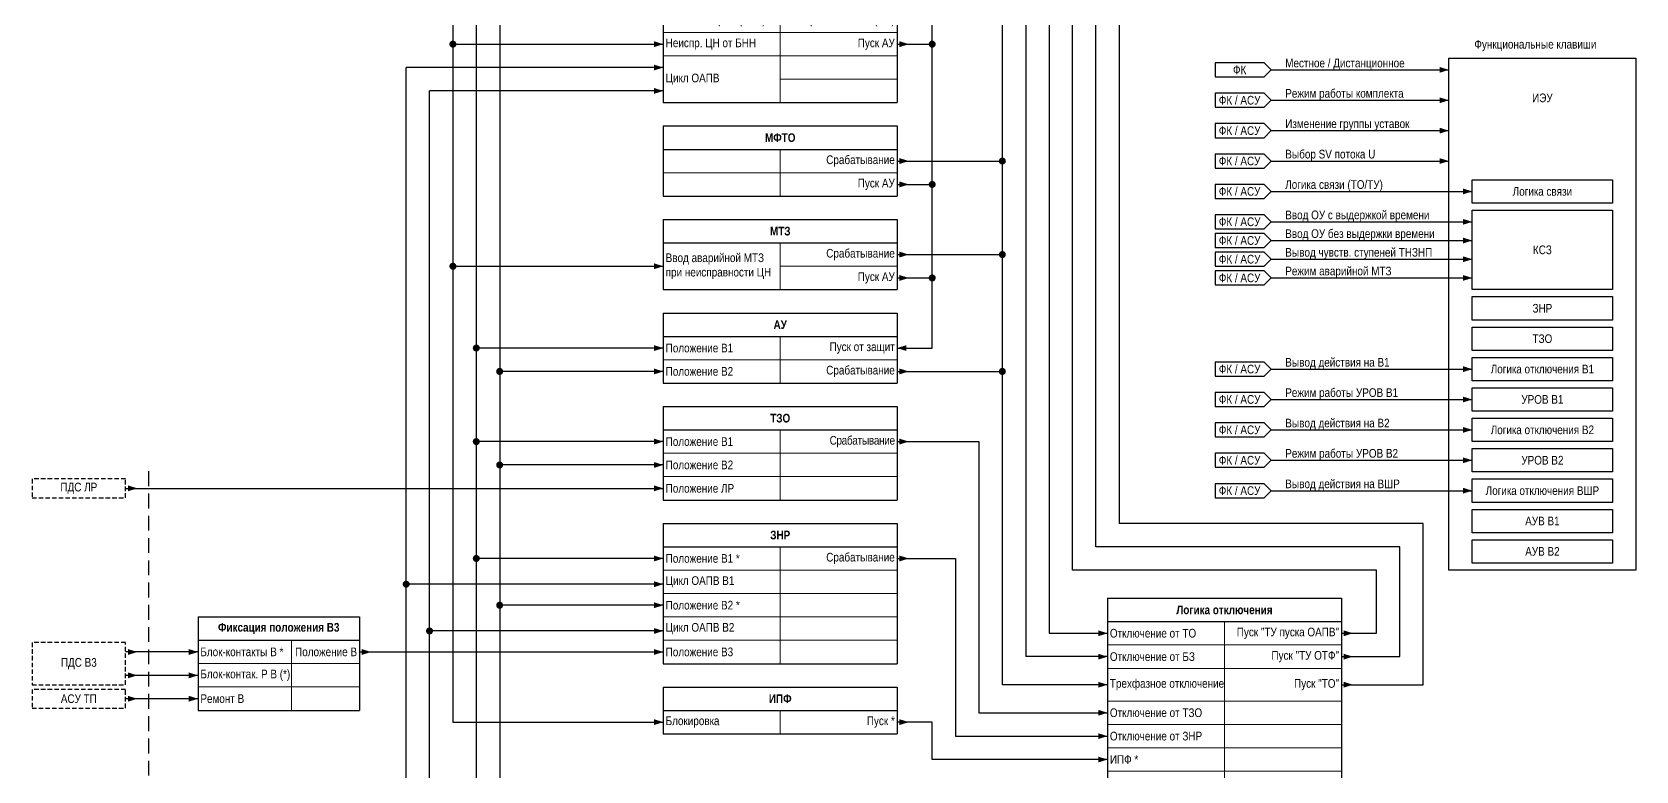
# Model space of a CAD drawing. Header units: millimetres. Extents: x -14593 to 14732, y -17400 to 5232.
# Drawn here: x 5005 to 5691, y -16611 to -16295 of the extents above; entities that cross this region are included whole.
import ezdxf

# ---------------------------------------------------------------- set-up
doc = ezdxf.new("R2010")
doc.units = ezdxf.units.MM
doc.linetypes.add('штриховая2', pattern=[9.525, 6.35, -3.175])
for name, color, linetype, lineweight in [('Основная', 7, 'Continuous', 30), ('Отключение_включение', 1, 'Continuous', 30), ('Цепи внешние', 84, 'Continuous', 30), ('Цепи внутренние', 5, 'Continuous', 30), ('Цепь - ФК и АСУ', 132, 'Continuous', 30)]:
    doc.layers.add(name, color=color, linetype=linetype, lineweight=lineweight)
doc.styles.add('Narrow', font='ARIALN.TTF')
doc.styles.add('Табл дан', font='ARIALN.TTF')
doc.styles.add('Табл загол', font='ARIALNB.TTF')

# ---------------------------------------------------------------- blocks, each defined once
blk = doc.blocks.new('*T525')
at = {"layer": 'Основная', "color": 0, "linetype": 'ByBlock', "lineweight": -2, "transparency": 16777216}
for p, q in [((0, 0), (100, 0)), ((0, 0), (0, -10)), ((100, 0), (100, -10))]:
    blk.add_line(p, q, dxfattribs=at)
at = {"layer": 'Основная', "color": 0, "linetype": 'ByBlock', "lineweight": 30, "transparency": 16777216}
for p, q in [((0, -10), (100, -10)), ((0, -10), (0, -148)), ((100, -10), (100, -148)), ((0, -148), (100, -148))]:
    blk.add_line(p, q, dxfattribs=at)
at = {"layer": 'Основная', "color": 0, "linetype": 'ByBlock', "lineweight": 18, "transparency": 16777216}
for p, q in [((50, -10), (50, -148)), ((0, -20), (100, -20)), ((0, -30), (100, -30)), ((0, -44), (100, -44)), ((0, -54), (100, -54)), ((0, -64), (100, -64)), ((0, -74), (100, -74)), ((0, -84), (100, -84)), ((0, -94), (100, -94)), ((0, -104), (100, -104)), ((0, -114), (100, -114)), ((0, -124), (100, -124)), ((0, -134), (100, -134))]:
    blk.add_line(p, q, dxfattribs=at)
at = {"layer": 'Основная', "color": 0, "transparency": 16777216, "char_height": 3.7}
for s, insert, width, attachment_point, style in [('{\\C256;Логика отключения}', (50, -5), 97, 5, 'Табл загол'), ('Отключение от ТО', (1, -15), 48, 4, 'Табл дан'), ('Пуск "ТУ пуска ОАПВ"', (99, -15), 48, 6, 'Табл дан'), ('{\\C256;Отключение от БЗ}', (1, -25), 48, 4, 'Табл дан'), ('Пуск "ТУ ОТФ"', (99, -25), 48, 6, 'Табл дан'), ('Трехфазное отключение', (1, -37), 48, 4, 'Табл дан'), ('Пуск "ТО"', (99, -37), 48, 6, 'Табл дан'), ('Отключение от ТЗО', (1, -49), 48, 4, 'Табл дан'), ('Отключение от ЗНР', (1, -59), 48, 4, 'Табл дан'), ('ИПФ *', (1, -69), 48, 4, 'Табл дан'), ('\\A1;Положение В1 *', (1, -79), 48, 4, 'Табл дан'), ('\\A1;Цикл ОАПВ В1', (1, -89), 48, 4, 'Табл дан'), ('Готовность ОАПВ{\\C256; В}1', (1, -99), 48, 4, 'Табл дан'), ('Останов ВЧ', (99, -99), 48, 6, 'Табл дан'), ('\\A1;Положение В2 *', (1, -109), 48, 4, 'Табл дан'), ('Отключение *', (99, -109), 48, 6, 'Табл дан'), ('\\A1;Цикл ОАПВ В2', (1, -119), 48, 4, 'Табл дан'), ('Пуск УТАПВ', (99, -119), 48, 6, 'Табл дан'), ('Готовность ОАПВ{\\C256; В}2', (1, -129), 48, 4, 'Табл дан'), ('Запрет АПВ', (99, -129), 48, 6, 'Табл дан'), ('Отключение от УРОВ, ЗНР', (1, -141), 48, 4, 'Табл дан')]:
    blk.add_mtext(s, dxfattribs=dict(at, insert=insert, width=width, attachment_point=attachment_point, style=style))
blk = doc.blocks.new('*T526')
at = {"layer": 'Основная', "color": 0, "linetype": 'ByBlock', "lineweight": -2, "transparency": 16777216}
for p, q in [((0, 0), (100, 0)), ((0, 0), (0, -10)), ((100, 0), (100, -10))]:
    blk.add_line(p, q, dxfattribs=at)
at = {"layer": 'Основная', "color": 0, "linetype": 'ByBlock', "lineweight": 30, "transparency": 16777216}
for p, q in [((0, -10), (100, -10)), ((0, -10), (0, -60)), ((100, -10), (100, -60)), ((0, -60), (100, -60))]:
    blk.add_line(p, q, dxfattribs=at)
at = {"layer": 'Основная', "color": 0, "linetype": 'ByBlock', "lineweight": 18, "transparency": 16777216}
for p, q in [((50, -10), (50, -60)), ((0, -20), (100, -20)), ((0, -30), (100, -30)), ((0, -40), (100, -40)), ((0, -50), (100, -50))]:
    blk.add_line(p, q, dxfattribs=at)
at = {"layer": 'Основная', "color": 0, "transparency": 16777216, "char_height": 3.7}
for s, insert, width, attachment_point, style in [('{\\C256;ЗНР}', (50, -5), 97, 5, 'Табл загол'), ('\\A1;Положение В1 *', (1, -15), 48, 4, 'Табл дан'), ('Срабатывание', (99, -15), 48, 6, 'Табл дан'), ('{\\C256;Цикл ОАПВ В1}', (1, -25), 48, 4, 'Табл дан'), ('\\A1;Положение В2 *', (1, -35), 48, 4, 'Табл дан'), ('{\\C256;Цикл ОАПВ }В2', (1, -45), 48, 4, 'Табл дан'), ('\\A1;Положение В3', (1, -55), 48, 4, 'Табл дан')]:
    blk.add_mtext(s, dxfattribs=dict(at, insert=insert, width=width, attachment_point=attachment_point, style=style))
blk = doc.blocks.new('*T527')
at = {"layer": 'Основная', "color": 0, "linetype": 'ByBlock', "lineweight": -2, "transparency": 16777216}
for p, q in [((0, 0), (100, 0)), ((0, 0), (0, -10)), ((100, 0), (100, -10))]:
    blk.add_line(p, q, dxfattribs=at)
at = {"layer": 'Основная', "color": 0, "linetype": 'ByBlock', "lineweight": 30, "transparency": 16777216}
for p, q in [((0, -10), (100, -10)), ((0, -10), (0, -20)), ((100, -10), (100, -20)), ((0, -20), (100, -20))]:
    blk.add_line(p, q, dxfattribs=at)
at = {"layer": 'Основная', "color": 0, "linetype": 'ByBlock', "lineweight": 18, "transparency": 16777216}
blk.add_line((50, -10), (50, -20), dxfattribs=at)
at = {"layer": 'Основная', "color": 0, "transparency": 16777216, "char_height": 3.7}
for s, insert, width, attachment_point, style in [('ИПФ', (50, -5), 97, 5, 'Табл загол'), ('Блокировка', (1, -15), 48, 4, 'Табл дан'), ('Пуск *', (99, -15), 48, 6, 'Табл дан')]:
    blk.add_mtext(s, dxfattribs=dict(at, insert=insert, width=width, attachment_point=attachment_point, style=style))
blk = doc.blocks.new('Point')
at = {"layer": 'Основная', "color": 0, "const_width": 1.5}
blk.add_lwpolyline([(-0.75, 0, 1), (0.75, 0, 1)], format="xyb", close=True, dxfattribs=at)
blk = doc.blocks.new('*T529')
at = {"layer": 'Основная', "color": 0, "linetype": 'ByBlock', "lineweight": -2, "transparency": 16777216}
for p, q in [((0, 0), (100, 0)), ((0, 0), (0, -10)), ((100, 0), (100, -10))]:
    blk.add_line(p, q, dxfattribs=at)
at = {"layer": 'Основная', "color": 0, "linetype": 'ByBlock', "lineweight": 30, "transparency": 16777216}
for p, q in [((0, -10), (100, -10)), ((0, -10), (0, -40)), ((100, -10), (100, -40)), ((0, -40), (100, -40))]:
    blk.add_line(p, q, dxfattribs=at)
at = {"layer": 'Основная', "color": 0, "linetype": 'ByBlock', "lineweight": 18, "transparency": 16777216}
for p, q in [((50, -10), (50, -40)), ((0, -20), (100, -20)), ((0, -30), (100, -30))]:
    blk.add_line(p, q, dxfattribs=at)
at = {"layer": 'Основная', "color": 0, "transparency": 16777216, "char_height": 3.7}
for s, insert, width, attachment_point, style in [('{\\C256;ТЗО}', (50, -5), 97, 5, 'Табл загол'), ('Положение В1', (1, -15), 48, 4, 'Табл дан'), ('{\\T0.95;Срабатывание   }', (99, -15), 48, 6, 'Табл дан'), ('Положение В2', (1, -25), 48, 4, 'Табл дан'), ('Положение ЛР', (1, -35), 48, 4, 'Табл дан')]:
    blk.add_mtext(s, dxfattribs=dict(at, insert=insert, width=width, attachment_point=attachment_point, style=style))
blk = doc.blocks.new('*T536')
at = {"layer": 'Основная', "color": 0, "linetype": 'ByBlock', "lineweight": -2, "transparency": 16777216}
for p, q in [((0, 0), (69, 0)), ((0, 0), (0, -10)), ((69, 0), (69, -10))]:
    blk.add_line(p, q, dxfattribs=at)
at = {"layer": 'Основная', "color": 0, "linetype": 'ByBlock', "lineweight": 30, "transparency": 16777216}
for p, q in [((0, -10), (69, -10)), ((0, -10), (0, -40)), ((69, -10), (69, -40)), ((0, -40), (69, -40))]:
    blk.add_line(p, q, dxfattribs=at)
at = {"layer": 'Основная', "color": 0, "linetype": 'ByBlock', "lineweight": 18, "transparency": 16777216}
for p, q in [((40, -10), (40, -40)), ((0, -20), (69, -20)), ((0, -30), (69, -30))]:
    blk.add_line(p, q, dxfattribs=at)
at = {"layer": 'Основная', "color": 0, "transparency": 16777216, "char_height": 3.7}
for s, insert, width, attachment_point, style in [('Фиксация положения В3', (34.5, -5), 66, 5, 'Табл загол'), ('Блок-контакты В *', (1, -15), 38, 4, 'Табл дан'), ('\\A1;Положение В', (68, -15), 27, 6, 'Табл дан'), ('Блок-контак. Р В (*)', (1, -25), 38, 4, 'Табл дан'), ('Ремонт В', (1, -35), 38, 4, 'Табл дан')]:
    blk.add_mtext(s, dxfattribs=dict(at, insert=insert, width=width, attachment_point=attachment_point, style=style))
blk = doc.blocks.new('*T537')
at = {"layer": 'Основная', "color": 0, "linetype": 'ByBlock', "lineweight": -2, "transparency": 16777216}
for p, q in [((0, 0), (100, 0)), ((0, 0), (0, -10)), ((100, 0), (100, -10))]:
    blk.add_line(p, q, dxfattribs=at)
at = {"layer": 'Основная', "color": 0, "linetype": 'ByBlock', "lineweight": 30, "transparency": 16777216}
for p, q in [((0, -10), (100, -10)), ((0, -10), (0, -80)), ((100, -10), (100, -80)), ((0, -80), (100, -80))]:
    blk.add_line(p, q, dxfattribs=at)
at = {"layer": 'Основная', "color": 0, "linetype": 'ByBlock', "lineweight": 18, "transparency": 16777216}
for p, q in [((50, -10), (50, -80)), ((50, -20), (100, -20)), ((0, -30), (100, -30)), ((0, -40), (100, -40)), ((0, -50), (100, -50)), ((0, -60), (100, -60)), ((50, -70), (100, -70))]:
    blk.add_line(p, q, dxfattribs=at)
at = {"layer": 'Основная', "color": 0, "transparency": 16777216, "char_height": 3.7}
for s, insert, width, attachment_point, style in [('{\\C256;ТНЗНП}', (50, -5), 97, 5, 'Табл загол'), ('ТНЗНП РС', (99, -15), 48, 6, 'Табл дан'), ('ТУ пуска ОАПВ (контроль)', (1, -20), 48, 4, 'Табл дан'), ('Срабатывание (ООФ)', (99, -25), 48, 6, 'Табл дан'), ('ТУ ОТФ (контроль)', (1, -35), 48, 4, 'Табл дан'), ('Срабатывание (ОТФ)', (99, -35), 48, 6, 'Табл дан'), ('ТУ ТНЗНП (контроль)', (1, -45), 48, 4, 'Табл дан'), ('Срабатывание (ОУ)', (99, -45), 48, 6, 'Табл дан'), ('{\\C256;Неиспр. ЦН от БНН}', (1, -55), 48, 4, 'Табл дан'), ('Пуск АУ', (99, -55), 48, 6, 'Табл дан'), ('Цикл ОАПВ', (1, -70), 48, 4, 'Табл дан')]:
    blk.add_mtext(s, dxfattribs=dict(at, insert=insert, width=width, attachment_point=attachment_point, style=style))
blk = doc.blocks.new('*T538')
at = {"layer": 'Основная', "color": 0, "linetype": 'ByBlock', "lineweight": -2, "transparency": 16777216}
for p, q in [((0, 0), (100, 0)), ((0, 0), (0, -10)), ((100, 0), (100, -10))]:
    blk.add_line(p, q, dxfattribs=at)
at = {"layer": 'Основная', "color": 0, "linetype": 'ByBlock', "lineweight": 30, "transparency": 16777216}
for p, q in [((0, -10), (100, -10)), ((0, -10), (0, -30)), ((100, -10), (100, -30)), ((0, -30), (100, -30))]:
    blk.add_line(p, q, dxfattribs=at)
at = {"layer": 'Основная', "color": 0, "linetype": 'ByBlock', "lineweight": 18, "transparency": 16777216}
for p, q in [((50, -10), (50, -30)), ((0, -20), (100, -20))]:
    blk.add_line(p, q, dxfattribs=at)
at = {"layer": 'Основная', "color": 0, "transparency": 16777216, "char_height": 3.7}
for s, insert, width, attachment_point, style in [('{\\C256;МФТО}', (50, -5), 97, 5, 'Табл загол'), ('Срабатывание ', (99, -15), 48, 6, 'Табл дан'), ('Пуск АУ', (99, -25), 48, 6, 'Табл дан')]:
    blk.add_mtext(s, dxfattribs=dict(at, insert=insert, width=width, attachment_point=attachment_point, style=style))
blk = doc.blocks.new('*T539')
at = {"layer": 'Основная', "color": 0, "linetype": 'ByBlock', "lineweight": -2, "transparency": 16777216}
for p, q in [((0, 0), (100, 0)), ((0, 0), (0, -10)), ((100, 0), (100, -10))]:
    blk.add_line(p, q, dxfattribs=at)
at = {"layer": 'Основная', "color": 0, "linetype": 'ByBlock', "lineweight": 30, "transparency": 16777216}
for p, q in [((0, -10), (100, -10)), ((0, -10), (0, -30)), ((100, -10), (100, -30)), ((0, -30), (100, -30))]:
    blk.add_line(p, q, dxfattribs=at)
at = {"layer": 'Основная', "color": 0, "linetype": 'ByBlock', "lineweight": 18, "transparency": 16777216}
for p, q in [((50, -10), (50, -30)), ((50, -20), (100, -20))]:
    blk.add_line(p, q, dxfattribs=at)
at = {"layer": 'Основная', "color": 0, "transparency": 16777216, "char_height": 3.7}
for s, insert, width, attachment_point, style in [('{\\C256;МТЗ}', (50, -5), 97, 5, 'Табл загол'), ('Срабатывание', (99, -15), 48, 6, 'Табл дан'), ('Ввод аварийной МТЗ при неисправности ЦН', (1, -20), 48, 4, 'Табл дан'), ('Пуск АУ', (99, -25), 48, 6, 'Табл дан')]:
    blk.add_mtext(s, dxfattribs=dict(at, insert=insert, width=width, attachment_point=attachment_point, style=style))
blk = doc.blocks.new('*T540')
at = {"layer": 'Основная', "color": 0, "linetype": 'ByBlock', "lineweight": -2, "transparency": 16777216}
for p, q in [((0, 0), (100, 0)), ((0, 0), (0, -10)), ((100, 0), (100, -10))]:
    blk.add_line(p, q, dxfattribs=at)
at = {"layer": 'Основная', "color": 0, "linetype": 'ByBlock', "lineweight": 30, "transparency": 16777216}
for p, q in [((0, -10), (100, -10)), ((0, -10), (0, -30)), ((100, -10), (100, -30)), ((0, -30), (100, -30))]:
    blk.add_line(p, q, dxfattribs=at)
at = {"layer": 'Основная', "color": 0, "linetype": 'ByBlock', "lineweight": 18, "transparency": 16777216}
for p, q in [((50, -10), (50, -30)), ((0, -20), (100, -20))]:
    blk.add_line(p, q, dxfattribs=at)
at = {"layer": 'Основная', "color": 0, "transparency": 16777216, "char_height": 3.7}
for s, insert, width, attachment_point, style in [('{\\C256;АУ}', (50, -5), 97, 5, 'Табл загол'), ('Положение В1', (1, -15), 48, 4, 'Табл дан'), ('Пуск от защит', (99, -15), 48, 6, 'Табл дан'), ('Положение В2', (1, -25), 48, 4, 'Табл дан'), ('Срабатывание', (99, -25), 48, 6, 'Табл дан')]:
    blk.add_mtext(s, dxfattribs=dict(at, insert=insert, width=width, attachment_point=attachment_point, style=style))

msp = doc.modelspace()

# ---------------------------------------------------------------- linework, layer by layer
at = {"layer": 'Основная'}
msp.add_lwpolyline([(5611, -16306), (5691, -16306), (5691, -16525), (5611, -16525)], close=True, dxfattribs=at)
at = {"layer": 'Основная', "ltscale": 0.3}
for points in [[(5621, -16358), (5681, -16358), (5681, -16368), (5621, -16368)], [(5621, -16371), (5681, -16371), (5681, -16405), (5621, -16405)], [(5621, -16408), (5681, -16408), (5681, -16418), (5621, -16418)], [(5621, -16421), (5681, -16421), (5681, -16431), (5621, -16431)], [(5621, -16434), (5681, -16434), (5681, -16444), (5621, -16444)], [(5621, -16447), (5681, -16447), (5681, -16457), (5621, -16457)], [(5621, -16460), (5681, -16460), (5681, -16470), (5621, -16470)], [(5621, -16473), (5681, -16473), (5681, -16483), (5621, -16483)], [(5621, -16486), (5681, -16486), (5681, -16496), (5621, -16496)], [(5621, -16499), (5681, -16499), (5681, -16509), (5621, -16509)], [(5621, -16512), (5681, -16512), (5681, -16522), (5621, -16522)]]:
    msp.add_lwpolyline(points, close=True, dxfattribs=at)
at = {"layer": 'Отключение_включение', "ltscale": 0.3}
for points in [[(5470, -16070), (5470, -16505)], [(5440, -16140), (5440, -16552)], [(5430, -16180), (5430, -16562)], [(5420, -16574), (5420, -16190)], [(5375, -16350), (5420, -16350)], [(5375, -16390), (5420, -16390)], [(5375, -16440), (5420, -16440)], [(5375, -16470), (5410, -16470)], [(5600, -16505), (5470, -16505)], [(5600, -16574), (5600, -16505)], [(5375, -16520), (5400, -16520)], [(5440, -16552), (5465, -16552)], [(5465, -16562), (5430, -16562)], [(5465, -16574), (5420, -16574)], [(5565, -16574), (5600, -16574)]]:
    msp.add_lwpolyline(points, dxfattribs=at)
for points in [[(5380, -16350, 0, 2.5, 0), (5376, -16350, 0, 0, 0)], [(5380, -16390, 0, 2.5, 0), (5376, -16390, 0, 0, 0)], [(5380, -16440, 0, 2.5, 0), (5376, -16440, 0, 0, 0)], [(5380, -16470, 0, 2.5, 0), (5376, -16470, 0, 0, 0)], [(5380, -16520, 0, 2.5, 0), (5376, -16520, 0, 0, 0)], [(5465, -16552, 0, 2.5, 0), (5461, -16552, 0, 0, 0)], [(5465, -16562, 0, 2.5, 0), (5461, -16562, 0, 0, 0)], [(5465, -16574, 0, 2.5, 0), (5461, -16574, 0, 0, 0)], [(5570, -16574, 0, 2.5, 0), (5566, -16574, 0, 0, 0)], [(5465, -16586, 0, 2.5, 0), (5461, -16586, 0, 0, 0)], [(5465, -16596, 0, 2.5, 0), (5461, -16596, 0, 0, 0)]]:
    msp.add_lwpolyline(points, format="xyseb", dxfattribs=at)
at = {"layer": 'Отключение_включение'}
for points in [[(5410, -16470), (5410, -16586)], [(5400, -16520), (5400, -16596)], [(5410, -16586), (5465, -16586)], [(5400, -16596), (5465, -16596)]]:
    msp.add_lwpolyline(points, dxfattribs=at)
at = {"layer": 'Цепи внешние', "linetype": 'штриховая2', "ltscale": 0.3}
for points in [[(5045, -16486), (5005, -16486), (5005, -16494), (5045, -16494)], [(5045, -16556), (5005, -16556), (5005, -16574), (5045, -16574)], [(5045, -16576), (5005, -16576), (5005, -16584), (5045, -16584)]]:
    msp.add_lwpolyline(points, close=True, dxfattribs=at)
at = {"layer": 'Цепи внешние', "ltscale": 0.3}
for points in [[(5050, -16490, 0, 2.5, 0), (5046, -16490, 0, 0, 0)], [(5275, -16490, 0, 2.5, 0), (5271, -16490, 0, 0, 0)], [(5050, -16560, 0, 2.5, 0), (5046, -16560, 0, 0, 0)], [(5076, -16560, 0, 2.5, 0), (5072, -16560, 0, 0, 0)], [(5050, -16570, 0, 2.5, 0), (5046, -16570, 0, 0, 0)], [(5076, -16570, 0, 2.5, 0), (5072, -16570, 0, 0, 0)], [(5050, -16580, 0, 2.5, 0), (5046, -16580, 0, 0, 0)], [(5076, -16580, 0, 2.5, 0), (5072, -16580, 0, 0, 0)]]:
    msp.add_lwpolyline(points, format="xyseb", dxfattribs=at)
at = {"layer": 'Цепи внешние'}
for points in [[(5045, -16490), (5275, -16490)], [(5076, -16560), (5045, -16560)], [(5076, -16570), (5045, -16570)], [(5076, -16580), (5045, -16580)]]:
    msp.add_lwpolyline(points, dxfattribs=at)
at = {"layer": 'Цепи внутренние', "ltscale": 0.3}
for points in [[(5460, -16515), (5460, -16080)], [(5450, -16525), (5450, -16090)], [(5195, -16220), (5195, -17045)], [(5205, -16230), (5205, -17045)], [(5275, -16430), (5195, -16430)], [(5375, -16430), (5390, -16430)], [(5275, -16440), (5205, -16440)], [(5275, -16470), (5195, -16470)], [(5275, -16480), (5205, -16480)], [(5275, -16520), (5195, -16520)], [(5275, -16531), (5165, -16531)], [(5275, -16540), (5205, -16540)], [(5275, -16551), (5175, -16551)], [(5565, -16552), (5580, -16552)], [(5565, -16562), (5590, -16562)], [(5390, -16590), (5375, -16590)], [(5465, -16606), (5390, -16606)]]:
    msp.add_lwpolyline(points, dxfattribs=at)
at = {"layer": 'Цепи внутренние'}
for points in [[(5185, -16210), (5185, -16590)], [(5390, -16430), (5390, -16210)], [(5185, -16300), (5275, -16300)], [(5375, -16300), (5390, -16300)], [(5275, -16310), (5165, -16310)], [(5165, -17045), (5165, -16310)], [(5175, -17045), (5175, -16320)], [(5275, -16320), (5175, -16320)], [(5375, -16360), (5390, -16360)], [(5185, -16395), (5275, -16395)], [(5375, -16400), (5390, -16400)], [(5590, -16515), (5460, -16515)], [(5590, -16562), (5590, -16515)], [(5580, -16525), (5450, -16525)], [(5580, -16552), (5580, -16525)], [(5145, -16560), (5275, -16560)], [(5185, -16590), (5275, -16590)], [(5390, -16606), (5390, -16590)]]:
    msp.add_lwpolyline(points, dxfattribs=at)
at = {"layer": 'Цепи внутренние', "ltscale": 0.3}
for points in [[(5275, -16300, 0, 2.5, 0), (5271, -16300, 0, 0, 0)], [(5380, -16300, 0, 2.5, 0), (5376, -16300, 0, 0, 0)], [(5275, -16310, 0, 2.5, 0), (5271, -16310, 0, 0, 0)], [(5275, -16320, 0, 2.5, 0), (5271, -16320, 0, 0, 0)], [(5380, -16360, 0, 2.5, 0), (5376, -16360, 0, 0, 0)], [(5275, -16395, 0, 2.5, 0), (5271, -16395, 0, 0, 0)], [(5380, -16400, 0, 2.5, 0), (5376, -16400, 0, 0, 0)], [(5275, -16430, 0, 2.5, 0), (5271, -16430, 0, 0, 0)], [(5375, -16430, 0, 2.5, 0), (5379, -16430, 0, 0, 0)], [(5275, -16440, 0, 2.5, 0), (5271, -16440, 0, 0, 0)], [(5275, -16470, 0, 2.5, 0), (5271, -16470, 0, 0, 0)], [(5275, -16480, 0, 2.5, 0), (5271, -16480, 0, 0, 0)], [(5275, -16520, 0, 2.5, 0), (5271, -16520, 0, 0, 0)], [(5275, -16531, 0, 2.5, 0), (5271, -16531, 0, 0, 0)], [(5275, -16540, 0, 2.5, 0), (5271, -16540, 0, 0, 0)], [(5275, -16551, 0, 2.5, 0), (5271, -16551, 0, 0, 0)], [(5570, -16552, 0, 2.5, 0), (5566, -16552, 0, 0, 0)], [(5150, -16560, 0, 2.5, 0), (5146, -16560, 0, 0, 0)], [(5275, -16560, 0, 2.5, 0), (5271, -16560, 0, 0, 0)], [(5570, -16562, 0, 2.5, 0), (5566, -16562, 0, 0, 0)], [(5275, -16590, 0, 2.5, 0), (5271, -16590, 0, 0, 0)], [(5380, -16590, 0, 2.5, 0), (5376, -16590, 0, 0, 0)], [(5465, -16606, 0, 2.5, 0), (5461, -16606, 0, 0, 0)]]:
    msp.add_lwpolyline(points, format="xyseb", dxfattribs=at)
at = {"layer": 'Цепи внутренние', "linetype": 'штриховая2'}
msp.add_lwpolyline([(5055, -16851), (5055, -16482)], dxfattribs=at)
at = {"layer": 'Цепь - ФК и АСУ', "ltscale": 0.3}
for points in [[(5535, -16311), (5532, -16308), (5511, -16308), (5511, -16314), (5532, -16314), (5535, -16311)], [(5535, -16324), (5532, -16321), (5511, -16321), (5511, -16327), (5532, -16327), (5535, -16324)], [(5535, -16337), (5532, -16334), (5511, -16334), (5511, -16340), (5532, -16340), (5535, -16337)], [(5535, -16350), (5532, -16347), (5511, -16347), (5511, -16353), (5532, -16353), (5535, -16350)], [(5535, -16363), (5532, -16360), (5511, -16360), (5511, -16366), (5532, -16366), (5535, -16363)], [(5535, -16376), (5532, -16373), (5511, -16373), (5511, -16379), (5532, -16379), (5535, -16376)], [(5535, -16384), (5532, -16381), (5511, -16381), (5511, -16387), (5532, -16387), (5535, -16384)], [(5535, -16392), (5532, -16389), (5511, -16389), (5511, -16395), (5532, -16395), (5535, -16392)], [(5535, -16400), (5532, -16397), (5511, -16397), (5511, -16403), (5532, -16403), (5535, -16400)], [(5535, -16439), (5532, -16436), (5511, -16436), (5511, -16442), (5532, -16442), (5535, -16439)], [(5535, -16452), (5532, -16449), (5511, -16449), (5511, -16455), (5532, -16455), (5535, -16452)], [(5535, -16465), (5532, -16462), (5511, -16462), (5511, -16468), (5532, -16468), (5535, -16465)], [(5535, -16478), (5532, -16475), (5511, -16475), (5511, -16481), (5532, -16481), (5535, -16478)], [(5535, -16491), (5532, -16488), (5511, -16488), (5511, -16494), (5532, -16494), (5535, -16491)]]:
    msp.add_lwpolyline(points, dxfattribs=at)
at = {"layer": 'Цепь - ФК и АСУ'}
for points in [[(5535, -16311), (5611, -16311)], [(5535, -16324), (5611, -16324)], [(5535, -16337), (5611, -16337)], [(5535, -16350), (5611, -16350)], [(5535, -16363), (5621, -16363)], [(5535, -16376), (5621, -16376)], [(5535, -16384), (5621, -16384)], [(5535, -16392), (5621, -16392)], [(5535, -16400), (5621, -16400)], [(5535, -16439), (5621, -16439)], [(5535, -16452), (5621, -16452)], [(5535, -16465), (5621, -16465)], [(5535, -16478), (5621, -16478)], [(5535, -16491), (5621, -16491)]]:
    msp.add_lwpolyline(points, dxfattribs=at)
at = {"layer": 'Цепь - ФК и АСУ', "ltscale": 0.3}
for points in [[(5611, -16311, 0, 2.5, 0), (5607, -16311, 0, 0, 0)], [(5611, -16324, 0, 2.5, 0), (5607, -16324, 0, 0, 0)], [(5611, -16337, 0, 2.5, 0), (5607, -16337, 0, 0, 0)], [(5611, -16350, 0, 2.5, 0), (5607, -16350, 0, 0, 0)], [(5621, -16363, 0, 2.5, 0), (5617, -16363, 0, 0, 0)], [(5621, -16376, 0, 2.5, 0), (5617, -16376, 0, 0, 0)], [(5621, -16384, 0, 2.5, 0), (5617, -16384, 0, 0, 0)], [(5621, -16392, 0, 2.5, 0), (5617, -16392, 0, 0, 0)], [(5621, -16400, 0, 2.5, 0), (5617, -16400, 0, 0, 0)], [(5621, -16439, 0, 2.5, 0), (5617, -16439, 0, 0, 0)], [(5621, -16452, 0, 2.5, 0), (5617, -16452, 0, 0, 0)], [(5621, -16465, 0, 2.5, 0), (5617, -16465, 0, 0, 0)], [(5621, -16478, 0, 2.5, 0), (5617, -16478, 0, 0, 0)], [(5621, -16491, 0, 2.5, 0), (5617, -16491, 0, 0, 0)]]:
    msp.add_lwpolyline(points, format="xyseb", dxfattribs=at)

# ---------------------------------------------------------------- block references
for name, p in [('*T537', (5275, -16245)), ('*T538', (5275, -16335)), ('*T539', (5275, -16375)), ('*T540', (5275, -16415)), ('*T529', (5275, -16455)), ('*T526', (5275, -16505)), ('*T525', (5465, -16537)), ('*T536', (5076, -16544.97)), ('*T527', (5275, -16575))]:
    msp.add_blockref(name, p)
at = {"layer": 'Отключение_включение'}
for p in [(5420, -16350), (5420, -16390), (5420, -16440)]:
    msp.add_blockref('Point', p, dxfattribs=at)
at = {"layer": 'Цепи внутренние'}
for p in [(5185, -16300), (5390, -16300), (5390, -16360), (5185, -16395), (5390, -16400), (5195, -16430), (5205, -16440), (5195, -16470), (5205, -16480), (5195, -16520), (5165, -16531), (5205, -16540), (5175, -16551)]:
    msp.add_blockref('Point', p, dxfattribs=at)

# ---------------------------------------------------------------- texts
at = {"layer": 'Основная', "char_height": 3.7, "style": 'Narrow'}
for s, insert, width, attachment_point in [('Функциональные клавиши', (5648, -16303), 94, 8), ('Местное / Дистанционное', (5541, -16311), 89, 7), ('ФК', (5521.5, -16311), 21, 5), ('Режим работы комплекта', (5541, -16324), 89, 7), ('ФК / АСУ', (5521.5, -16324), 21, 5), ('ИЭУ', (5651, -16323), 80, 5), ('Изменение группы уставок', (5541, -16337), 89, 7), ('ФК / АСУ', (5521.5, -16337), 21, 5), ('Выбор SV потока U', (5541, -16350), 89, 7), ('ФК / АСУ', (5521.5, -16350), 21, 5), ('ФК / АСУ', (5521.5, -16363), 21, 5), ('Логика связи (ТО/ТУ)', (5541, -16363), 89, 7), ('Логика связи', (5651, -16363), 60, 5), ('ФК / АСУ', (5521.5, -16376), 21, 5), ('Ввод ОУ с выдержкой времени', (5541, -16376), 99, 7), ('Ввод ОУ без выдержки времени', (5541, -16384), 99, 7), ('ФК / АСУ', (5521.5, -16384), 21, 5), ('Вывод чувств. ступеней ТНЗНП', (5541, -16392), 99, 7), ('КСЗ', (5651, -16388), 60, 5), ('ФК / АСУ', (5521.5, -16392), 21, 5), ('Режим аварийной МТЗ', (5541, -16400), 99, 7), ('ФК / АСУ', (5521.5, -16400), 21, 5), ('ЗНР', (5651, -16413), 60, 5), ('ТЗО', (5651, -16426), 60, 5), ('Вывод действия на В1', (5541, -16439), 68, 7), ('ФК / АСУ', (5521.5, -16439), 21, 5), ('Логика отключения В1', (5651, -16439), 60, 5), ('ФК / АСУ', (5521.5, -16452), 21, 5), ('Режим работы УРОВ В1', (5541, -16452), 68, 7), ('УРОВ В1', (5651, -16452), 60, 5), ('ФК / АСУ', (5521.5, -16465), 21, 5), ('Вывод действия на В2', (5541, -16465), 68, 7), ('Логика отключения В2', (5651, -16465), 60, 5), ('ФК / АСУ', (5521.5, -16478), 21, 5), ('Режим работы УРОВ В2', (5541, -16478), 68, 7), ('УРОВ В2', (5651, -16478), 60, 5), ('ПДС ЛР', (5025, -16490), 40, 5), ('ФК / АСУ', (5521.5, -16491), 21, 5), ('Вывод действия на ВШР', (5541, -16491), 68, 7), ('Логика отключения ВШР', (5651, -16491), 60, 5), ('АУВ В1', (5651, -16504), 60, 5), ('АУВ В2', (5651, -16517), 60, 5), ('ПДС В3', (5025, -16565), 40, 5), ('АСУ ТП', (5025, -16580), 40, 5)]:
    msp.add_mtext(s, dxfattribs=dict(at, insert=insert, width=width, attachment_point=attachment_point))

doc.saveas('drawing.dxf')
